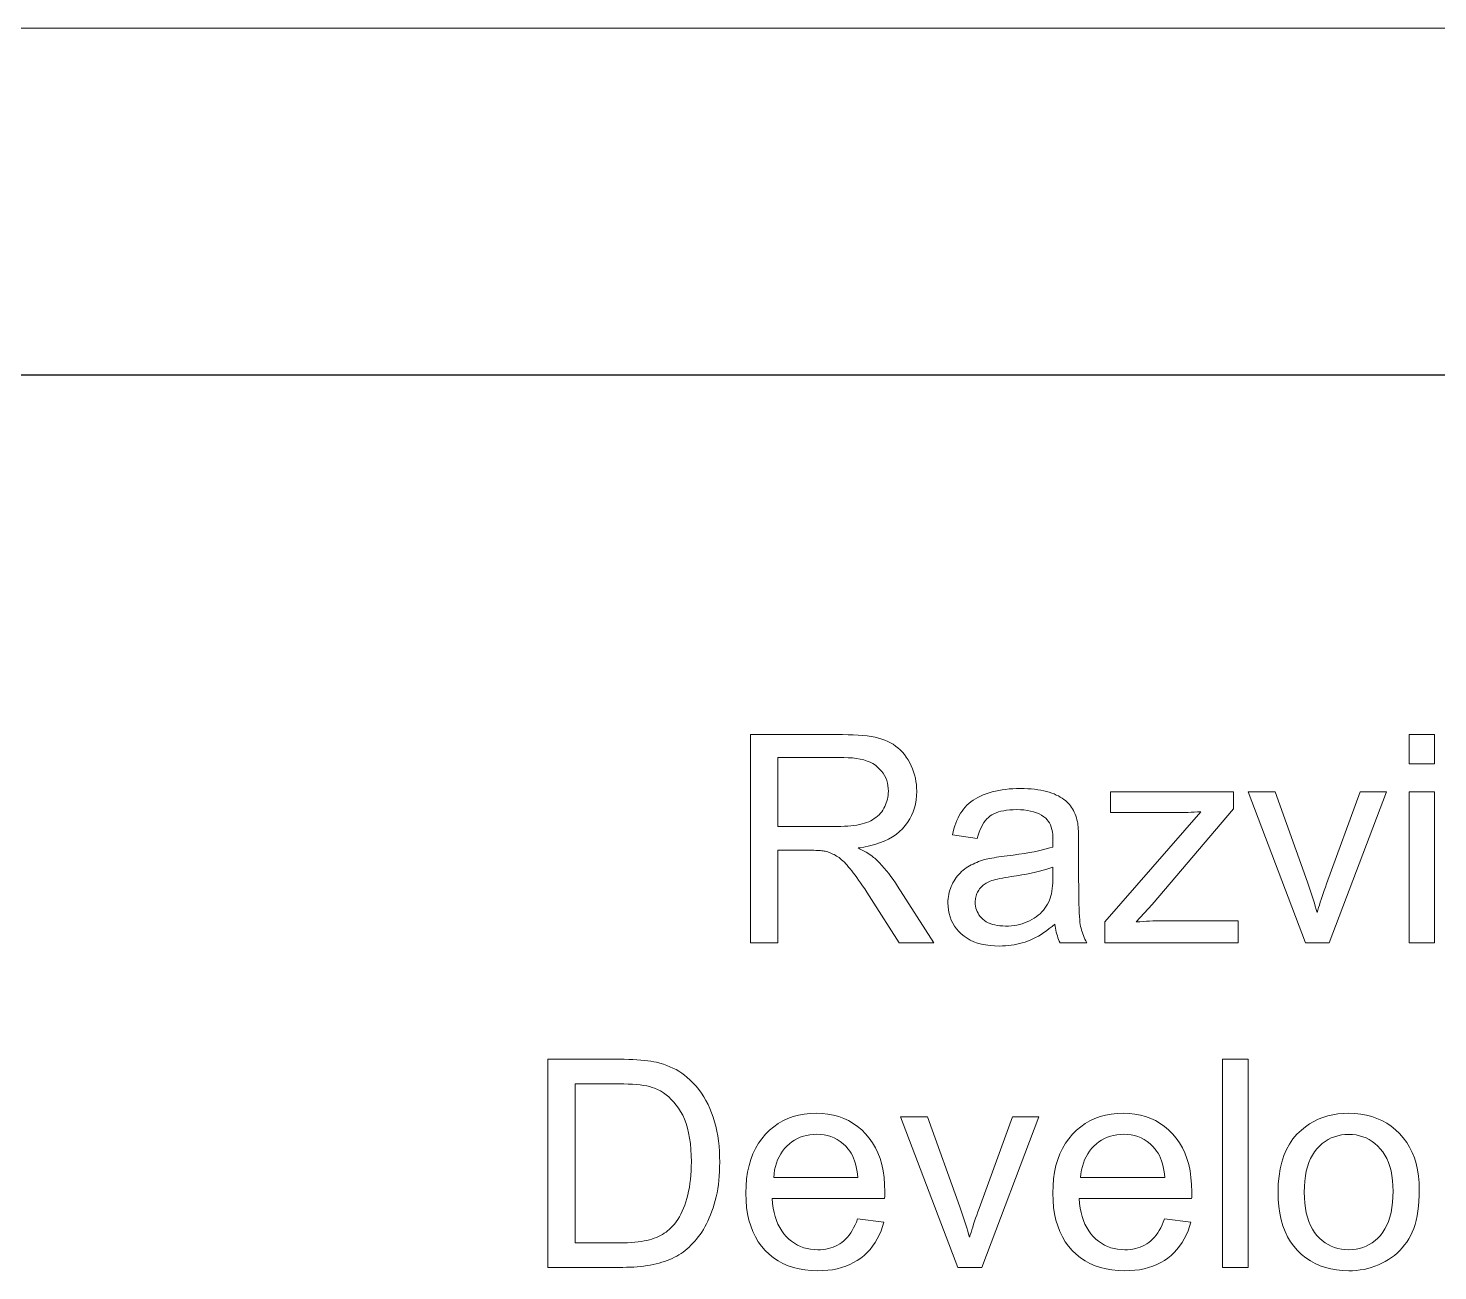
# Model space of a CAD drawing. Extents: x 0 to 297, y 0 to 532.
# Drawn here: x 201.38 to 221.7, y 402.08 to 420 of the extents above; entities that cross this region are included whole.
import ezdxf

# ---------------------------------------------------------------- set-up
doc = ezdxf.new("R2010")
doc.units = 0

msp = doc.modelspace()

# ---------------------------------------------------------------- linework, layer by layer
at = {"color": 7, "lineweight": 13}
msp.add_line((0, 420), (297, 420), dxfattribs=at)
at = {"color": 7, "lineweight": 30}
msp.add_line((20, 415), (292, 415), dxfattribs=at)
at = {"color": 7, "lineweight": 13}
for points in [[(211.791, 406.815), (211.791, 409.815), (213.121, 409.815), (213.2, 409.814), (213.274, 409.812), (213.345, 409.808), (213.411, 409.802), (213.474, 409.795), (213.533, 409.786), (213.589, 409.776), (213.64, 409.763), (213.687, 409.75), (213.731, 409.734), (213.772, 409.717), (213.811, 409.697), (213.849, 409.675), (213.885, 409.65), (213.919, 409.622), (213.951, 409.593), (213.982, 409.56), (214.011, 409.526), (214.039, 409.489), (214.065, 409.449), (214.088, 409.407), (214.11, 409.365), (214.128, 409.322), (214.145, 409.278), (214.158, 409.233), (214.17, 409.188), (214.178, 409.141), (214.185, 409.094), (214.188, 409.046), (214.189, 408.997), (214.187, 408.934), (214.181, 408.873), (214.171, 408.814), (214.156, 408.757), (214.138, 408.702), (214.115, 408.65), (214.088, 408.599), (214.057, 408.55), (214.022, 408.503), (213.983, 408.458), (213.939, 408.416), (213.891, 408.377), (213.839, 408.341), (213.781, 408.309), (213.72, 408.279), (213.654, 408.253), (213.583, 408.23), (213.508, 408.21), (213.428, 408.194), (213.344, 408.18), (213.375, 408.165), (213.404, 408.15), (213.432, 408.135), (213.458, 408.12), (213.483, 408.105), (213.506, 408.09), (213.528, 408.075), (213.548, 408.06), (213.567, 408.045), (213.584, 408.031), (213.618, 407.998), (213.653, 407.964), (213.686, 407.928), (213.72, 407.89), (213.753, 407.851), (213.786, 407.81), (213.818, 407.768), (213.85, 407.724), (213.882, 407.679), (213.913, 407.632), (214.435, 406.815), (213.936, 406.815), (213.539, 407.439), (213.505, 407.492), (213.472, 407.542), (213.44, 407.59), (213.409, 407.635), (213.38, 407.678), (213.352, 407.718), (213.325, 407.755), (213.3, 407.79), (213.275, 407.823), (213.252, 407.853), (213.23, 407.88), (213.208, 407.906), (213.187, 407.931), (213.166, 407.953), (213.146, 407.974), (213.126, 407.994), (213.106, 408.011), (213.087, 408.027), (213.069, 408.041), (213.051, 408.053), (213.033, 408.064), (213.015, 408.075), (212.997, 408.084), (212.979, 408.093), (212.961, 408.102), (212.943, 408.109), (212.925, 408.116), (212.906, 408.123), (212.888, 408.128), (212.87, 408.133), (212.855, 408.136), (212.839, 408.138), (212.821, 408.14), (212.802, 408.142), (212.781, 408.144), (212.758, 408.145), (212.733, 408.146), (212.707, 408.147), (212.678, 408.147), (212.649, 408.147), (212.188, 408.147), (212.188, 406.815)], [(221.288, 409.392), (221.288, 409.815), (221.657, 409.815), (221.657, 409.392)], [(212.188, 408.491), (213.041, 408.491), (213.095, 408.492), (213.146, 408.493), (213.194, 408.496), (213.24, 408.5), (213.284, 408.505), (213.325, 408.511), (213.364, 408.519), (213.401, 408.527), (213.435, 408.537), (213.467, 408.547), (213.497, 408.559), (213.526, 408.573), (213.553, 408.587), (213.578, 408.603), (213.602, 408.621), (213.625, 408.639), (213.646, 408.659), (213.666, 408.681), (213.684, 408.703), (213.7, 408.727), (213.716, 408.752), (213.729, 408.778), (213.741, 408.804), (213.751, 408.83), (213.76, 408.857), (213.767, 408.884), (213.773, 408.911), (213.777, 408.939), (213.779, 408.968), (213.78, 408.997), (213.779, 409.038), (213.774, 409.079), (213.766, 409.117), (213.756, 409.155), (213.742, 409.19), (213.725, 409.225), (213.705, 409.257), (213.681, 409.289), (213.655, 409.318), (213.626, 409.346), (213.593, 409.373), (213.557, 409.396), (213.517, 409.416), (213.473, 409.434), (213.426, 409.449), (213.376, 409.462), (213.322, 409.471), (213.264, 409.478), (213.203, 409.482), (213.138, 409.484), (212.188, 409.484)], [(216.183, 407.083), (216.142, 407.049), (216.101, 407.018), (216.061, 406.988), (216.021, 406.96), (215.982, 406.935), (215.943, 406.911), (215.904, 406.89), (215.865, 406.87), (215.827, 406.853), (215.789, 406.838), (215.751, 406.824), (215.712, 406.812), (215.673, 406.801), (215.633, 406.792), (215.593, 406.784), (215.552, 406.777), (215.51, 406.772), (215.468, 406.769), (215.426, 406.767), (215.383, 406.766), (215.313, 406.768), (215.246, 406.773), (215.183, 406.782), (215.123, 406.794), (215.066, 406.81), (215.012, 406.829), (214.962, 406.852), (214.916, 406.878), (214.872, 406.908), (214.832, 406.941), (214.796, 406.977), (214.763, 407.015), (214.734, 407.055), (214.709, 407.096), (214.688, 407.14), (214.67, 407.186), (214.657, 407.234), (214.647, 407.283), (214.642, 407.335), (214.64, 407.388), (214.64, 407.42), (214.643, 407.451), (214.646, 407.481), (214.651, 407.511), (214.658, 407.541), (214.666, 407.57), (214.675, 407.598), (214.686, 407.626), (214.699, 407.653), (214.712, 407.68), (214.727, 407.706), (214.743, 407.73), (214.76, 407.754), (214.778, 407.777), (214.796, 407.799), (214.816, 407.819), (214.836, 407.839), (214.857, 407.858), (214.88, 407.875), (214.903, 407.892), (214.926, 407.907), (214.951, 407.922), (214.976, 407.936), (215.002, 407.949), (215.028, 407.962), (215.055, 407.973), (215.082, 407.984), (215.11, 407.994), (215.139, 408.004), (215.168, 408.012), (215.19, 408.018), (215.215, 408.024), (215.243, 408.029), (215.272, 408.035), (215.304, 408.04), (215.338, 408.046), (215.374, 408.051), (215.412, 408.057), (215.452, 408.062), (215.495, 408.068), (215.582, 408.078), (215.664, 408.09), (215.742, 408.101), (215.814, 408.113), (215.882, 408.126), (215.946, 408.139), (216.004, 408.152), (216.058, 408.166), (216.107, 408.18), (216.152, 408.194), (216.152, 408.209), (216.153, 408.222), (216.153, 408.235), (216.153, 408.246), (216.154, 408.256), (216.154, 408.265), (216.154, 408.273), (216.154, 408.28), (216.154, 408.286), (216.154, 408.291), (216.153, 408.334), (216.15, 408.375), (216.145, 408.414), (216.137, 408.449), (216.128, 408.482), (216.116, 408.513), (216.103, 408.541), (216.087, 408.566), (216.069, 408.588), (216.05, 408.608), (216.02, 408.631), (215.988, 408.653), (215.953, 408.671), (215.915, 408.688), (215.874, 408.701), (215.831, 408.713), (215.785, 408.721), (215.736, 408.728), (215.684, 408.731), (215.63, 408.733), (215.58, 408.732), (215.532, 408.729), (215.486, 408.724), (215.444, 408.718), (215.404, 408.71), (215.367, 408.7), (215.333, 408.688), (215.301, 408.674), (215.273, 408.659), (215.246, 408.642), (215.222, 408.622), (215.2, 408.599), (215.178, 408.574), (215.158, 408.546), (215.139, 408.515), (215.121, 408.482), (215.105, 408.445), (215.09, 408.406), (215.076, 408.364), (215.063, 408.319), (214.703, 408.368), (214.714, 408.414), (214.725, 408.457), (214.738, 408.499), (214.753, 408.539), (214.768, 408.577), (214.785, 408.614), (214.803, 408.648), (214.822, 408.681), (214.843, 408.712), (214.865, 408.742), (214.888, 408.77), (214.914, 408.796), (214.941, 408.821), (214.971, 408.845), (215.002, 408.868), (215.036, 408.889), (215.072, 408.909), (215.109, 408.927), (215.149, 408.945), (215.19, 408.961), (215.233, 408.975), (215.278, 408.988), (215.324, 409), (215.371, 409.01), (215.42, 409.018), (215.47, 409.025), (215.521, 409.031), (215.574, 409.034), (215.628, 409.037), (215.683, 409.038), (215.738, 409.037), (215.791, 409.035), (215.841, 409.032), (215.889, 409.027), (215.936, 409.021), (215.98, 409.014), (216.022, 409.005), (216.062, 408.996), (216.1, 408.984), (216.136, 408.972), (216.169, 408.959), (216.202, 408.944), (216.232, 408.93), (216.26, 408.914), (216.287, 408.898), (216.311, 408.881), (216.334, 408.864), (216.355, 408.846), (216.374, 408.827), (216.391, 408.807), (216.407, 408.787), (216.422, 408.766), (216.436, 408.743), (216.449, 408.72), (216.461, 408.695), (216.472, 408.669), (216.482, 408.643), (216.491, 408.615), (216.499, 408.586), (216.506, 408.557), (216.51, 408.536), (216.513, 408.513), (216.515, 408.486), (216.518, 408.457), (216.52, 408.425), (216.521, 408.389), (216.523, 408.351), (216.524, 408.309), (216.524, 408.264), (216.524, 408.217), (216.524, 407.726), (216.525, 407.627), (216.525, 407.535), (216.527, 407.452), (216.528, 407.375), (216.53, 407.307), (216.533, 407.245), (216.536, 407.192), (216.539, 407.146), (216.543, 407.107), (216.548, 407.076), (216.553, 407.049), (216.559, 407.022), (216.566, 406.995), (216.574, 406.969), (216.583, 406.943), (216.593, 406.917), (216.603, 406.891), (216.615, 406.866), (216.628, 406.84), (216.641, 406.815), (216.256, 406.815), (216.245, 406.838), (216.235, 406.863), (216.226, 406.887), (216.217, 406.913), (216.209, 406.939), (216.202, 406.967), (216.196, 406.995), (216.191, 407.023), (216.186, 407.053)], [(216.901, 406.815), (216.901, 407.114), (218.284, 408.702), (218.238, 408.7), (218.192, 408.697), (218.148, 408.696), (218.105, 408.694), (218.063, 408.693), (218.022, 408.692), (217.982, 408.691), (217.943, 408.69), (217.905, 408.69), (217.869, 408.69), (216.983, 408.69), (216.983, 408.988), (218.759, 408.988), (218.759, 408.745), (217.582, 407.366), (217.355, 407.114), (217.404, 407.117), (217.453, 407.121), (217.501, 407.123), (217.548, 407.126), (217.595, 407.128), (217.641, 407.129), (217.687, 407.131), (217.732, 407.132), (217.776, 407.132), (217.82, 407.132), (218.825, 407.132), (218.825, 406.815)], [(219.795, 406.815), (218.968, 408.988), (219.357, 408.988), (219.823, 407.687), (219.838, 407.645), (219.853, 407.602), (219.868, 407.559), (219.882, 407.516), (219.896, 407.472), (219.91, 407.428), (219.923, 407.384), (219.936, 407.339), (219.95, 407.294), (219.962, 407.249), (219.973, 407.284), (219.984, 407.32), (219.995, 407.358), (220.008, 407.398), (220.021, 407.438), (220.035, 407.48), (220.05, 407.524), (220.066, 407.569), (220.082, 407.615), (220.099, 407.662), (220.582, 408.988), (220.961, 408.988), (220.138, 406.815)], [(221.288, 406.815), (221.288, 408.988), (221.657, 408.988), (221.657, 406.815)], [(216.152, 407.906), (216.11, 407.89), (216.064, 407.874), (216.014, 407.859), (215.959, 407.844), (215.901, 407.83), (215.839, 407.816), (215.773, 407.803), (215.703, 407.791), (215.629, 407.778), (215.55, 407.767), (215.506, 407.76), (215.465, 407.753), (215.426, 407.746), (215.39, 407.739), (215.356, 407.732), (215.326, 407.724), (215.298, 407.717), (215.272, 407.709), (215.249, 407.701), (215.229, 407.693), (215.211, 407.684), (215.193, 407.675), (215.176, 407.665), (215.161, 407.654), (215.146, 407.643), (215.132, 407.63), (215.118, 407.617), (215.106, 407.603), (215.094, 407.589), (215.084, 407.573), (215.074, 407.557), (215.065, 407.541), (215.058, 407.524), (215.051, 407.508), (215.045, 407.49), (215.041, 407.473), (215.037, 407.454), (215.035, 407.436), (215.033, 407.417), (215.033, 407.398), (215.034, 407.369), (215.037, 407.341), (215.043, 407.314), (215.05, 407.288), (215.06, 407.263), (215.073, 407.239), (215.087, 407.216), (215.104, 407.194), (215.123, 407.173), (215.144, 407.153), (215.167, 407.134), (215.193, 407.117), (215.22, 407.103), (215.25, 407.09), (215.282, 407.079), (215.315, 407.07), (215.351, 407.063), (215.389, 407.058), (215.429, 407.056), (215.471, 407.055), (215.513, 407.055), (215.554, 407.058), (215.594, 407.063), (215.633, 407.069), (215.672, 407.078), (215.709, 407.088), (215.745, 407.1), (215.781, 407.114), (215.815, 407.13), (215.849, 407.148), (215.881, 407.167), (215.912, 407.188), (215.941, 407.21), (215.968, 407.233), (215.993, 407.258), (216.016, 407.284), (216.038, 407.312), (216.058, 407.341), (216.076, 407.371), (216.093, 407.402), (216.104, 407.429), (216.114, 407.457), (216.123, 407.488), (216.131, 407.521), (216.137, 407.557), (216.142, 407.595), (216.147, 407.635), (216.15, 407.678), (216.151, 407.723), (216.152, 407.771)], [(208.869, 402.133), (208.869, 405.133), (209.902, 405.133), (209.971, 405.133), (210.036, 405.131), (210.097, 405.129), (210.156, 405.126), (210.211, 405.122), (210.263, 405.118), (210.311, 405.112), (210.356, 405.105), (210.398, 405.098), (210.436, 405.09), (210.487, 405.077), (210.537, 405.062), (210.584, 405.046), (210.631, 405.027), (210.675, 405.007), (210.719, 404.984), (210.76, 404.96), (210.801, 404.934), (210.839, 404.905), (210.876, 404.875), (210.923, 404.834), (210.967, 404.79), (211.008, 404.745), (211.047, 404.697), (211.084, 404.647), (211.118, 404.594), (211.15, 404.54), (211.18, 404.483), (211.207, 404.424), (211.231, 404.363), (211.254, 404.299), (211.274, 404.234), (211.291, 404.167), (211.307, 404.099), (211.32, 404.028), (211.33, 403.956), (211.339, 403.882), (211.344, 403.806), (211.348, 403.729), (211.349, 403.649), (211.348, 403.582), (211.346, 403.516), (211.342, 403.451), (211.336, 403.388), (211.329, 403.327), (211.32, 403.267), (211.31, 403.209), (211.298, 403.152), (211.284, 403.097), (211.269, 403.044), (211.253, 402.992), (211.236, 402.942), (211.217, 402.893), (211.198, 402.847), (211.178, 402.802), (211.157, 402.76), (211.136, 402.719), (211.113, 402.68), (211.089, 402.642), (211.065, 402.607), (211.039, 402.573), (211.014, 402.541), (210.988, 402.51), (210.961, 402.48), (210.934, 402.452), (210.906, 402.426), (210.878, 402.401), (210.85, 402.377), (210.821, 402.355), (210.791, 402.335), (210.761, 402.315), (210.73, 402.297), (210.697, 402.279), (210.663, 402.263), (210.628, 402.247), (210.591, 402.233), (210.554, 402.219), (210.515, 402.207), (210.475, 402.195), (210.433, 402.184), (210.391, 402.174), (210.347, 402.166), (210.302, 402.158), (210.256, 402.151), (210.208, 402.146), (210.159, 402.141), (210.109, 402.138), (210.058, 402.135), (210.005, 402.134), (209.951, 402.133)], [(218.597, 402.133), (218.597, 405.133), (218.966, 405.133), (218.966, 402.133)], [(209.266, 402.487), (209.906, 402.487), (209.964, 402.488), (210.02, 402.489), (210.073, 402.492), (210.123, 402.496), (210.171, 402.501), (210.216, 402.507), (210.259, 402.514), (210.299, 402.522), (210.337, 402.532), (210.372, 402.542), (210.405, 402.554), (210.437, 402.566), (210.467, 402.579), (210.496, 402.594), (210.524, 402.609), (210.55, 402.625), (210.575, 402.642), (210.598, 402.659), (210.62, 402.678), (210.641, 402.698), (210.669, 402.727), (210.695, 402.758), (210.72, 402.791), (210.744, 402.826), (210.767, 402.863), (210.788, 402.902), (210.808, 402.943), (210.827, 402.986), (210.845, 403.031), (210.861, 403.077), (210.876, 403.126), (210.889, 403.177), (210.901, 403.23), (210.911, 403.284), (210.92, 403.341), (210.927, 403.4), (210.933, 403.461), (210.937, 403.524), (210.939, 403.589), (210.94, 403.656), (210.938, 403.747), (210.934, 403.835), (210.926, 403.918), (210.915, 403.997), (210.901, 404.072), (210.884, 404.142), (210.864, 404.208), (210.841, 404.269), (210.815, 404.326), (210.785, 404.379), (210.754, 404.428), (210.721, 404.473), (210.687, 404.516), (210.651, 404.554), (210.614, 404.59), (210.576, 404.622), (210.536, 404.651), (210.496, 404.677), (210.453, 404.699), (210.41, 404.718), (210.376, 404.729), (210.338, 404.74), (210.297, 404.749), (210.251, 404.757), (210.202, 404.764), (210.148, 404.769), (210.091, 404.773), (210.03, 404.777), (209.965, 404.778), (209.896, 404.779), (209.266, 404.779)], [(213.336, 402.833), (213.717, 402.786), (213.697, 402.721), (213.675, 402.658), (213.649, 402.599), (213.62, 402.543), (213.588, 402.49), (213.553, 402.439), (213.516, 402.392), (213.475, 402.348), (213.43, 402.306), (213.383, 402.268), (213.333, 402.233), (213.28, 402.202), (213.225, 402.174), (213.167, 402.15), (213.106, 402.13), (213.042, 402.113), (212.976, 402.1), (212.907, 402.091), (212.835, 402.086), (212.761, 402.084), (212.668, 402.087), (212.578, 402.096), (212.493, 402.11), (212.411, 402.131), (212.334, 402.157), (212.26, 402.19), (212.19, 402.228), (212.125, 402.272), (212.063, 402.322), (212.005, 402.378), (211.952, 402.439), (211.904, 402.504), (211.863, 402.575), (211.826, 402.65), (211.795, 402.73), (211.77, 402.815), (211.751, 402.904), (211.737, 402.999), (211.728, 403.098), (211.726, 403.201), (211.728, 403.308), (211.737, 403.411), (211.751, 403.508), (211.771, 403.601), (211.796, 403.688), (211.827, 403.771), (211.864, 403.849), (211.906, 403.922), (211.954, 403.989), (212.008, 404.052), (212.066, 404.11), (212.128, 404.162), (212.193, 404.207), (212.261, 404.246), (212.332, 404.28), (212.407, 404.307), (212.486, 404.328), (212.567, 404.343), (212.652, 404.352), (212.741, 404.355), (212.826, 404.352), (212.909, 404.344), (212.988, 404.329), (213.064, 404.308), (213.137, 404.281), (213.206, 404.249), (213.273, 404.21), (213.336, 404.165), (213.396, 404.115), (213.453, 404.059), (213.505, 403.997), (213.552, 403.93), (213.594, 403.859), (213.63, 403.783), (213.66, 403.702), (213.685, 403.616), (213.704, 403.525), (213.718, 403.429), (213.726, 403.329), (213.729, 403.224), (213.729, 403.217), (213.729, 403.209), (213.729, 403.201), (213.729, 403.192), (213.729, 403.183), (213.728, 403.173), (213.728, 403.162), (213.728, 403.15), (213.727, 403.138), (213.727, 403.125), (212.106, 403.125), (212.112, 403.056), (212.121, 402.989), (212.133, 402.926), (212.149, 402.866), (212.167, 402.809), (212.189, 402.756), (212.214, 402.706), (212.242, 402.66), (212.274, 402.617), (212.309, 402.577), (212.346, 402.541), (212.385, 402.509), (212.426, 402.48), (212.469, 402.455), (212.514, 402.434), (212.56, 402.417), (212.608, 402.404), (212.658, 402.394), (212.71, 402.389), (212.763, 402.387), (212.803, 402.388), (212.842, 402.391), (212.879, 402.396), (212.916, 402.404), (212.951, 402.413), (212.985, 402.425), (213.018, 402.439), (213.049, 402.455), (213.08, 402.473), (213.109, 402.493), (213.137, 402.516), (213.164, 402.541), (213.19, 402.568), (213.214, 402.599), (213.237, 402.631), (213.26, 402.667), (213.28, 402.704), (213.3, 402.745), (213.319, 402.787)], [(214.783, 402.133), (213.956, 404.306), (214.345, 404.306), (214.812, 403.005), (214.827, 402.962), (214.841, 402.92), (214.856, 402.877), (214.87, 402.834), (214.884, 402.79), (214.898, 402.746), (214.912, 402.702), (214.925, 402.657), (214.938, 402.612), (214.951, 402.567), (214.961, 402.602), (214.972, 402.638), (214.984, 402.676), (214.996, 402.715), (215.01, 402.756), (215.024, 402.798), (215.039, 402.842), (215.054, 402.886), (215.071, 402.933), (215.088, 402.98), (215.571, 404.306), (215.949, 404.306), (215.127, 402.133)], [(217.762, 402.833), (218.143, 402.786), (218.124, 402.721), (218.101, 402.658), (218.075, 402.599), (218.047, 402.543), (218.015, 402.49), (217.98, 402.439), (217.942, 402.392), (217.901, 402.348), (217.857, 402.306), (217.81, 402.268), (217.76, 402.233), (217.707, 402.202), (217.651, 402.174), (217.593, 402.15), (217.532, 402.13), (217.469, 402.113), (217.402, 402.1), (217.333, 402.091), (217.262, 402.086), (217.187, 402.084), (217.094, 402.087), (217.005, 402.096), (216.919, 402.11), (216.838, 402.131), (216.76, 402.157), (216.686, 402.19), (216.617, 402.228), (216.551, 402.272), (216.489, 402.322), (216.431, 402.378), (216.378, 402.439), (216.331, 402.504), (216.289, 402.575), (216.253, 402.65), (216.222, 402.73), (216.197, 402.815), (216.177, 402.904), (216.163, 402.999), (216.155, 403.098), (216.152, 403.201), (216.155, 403.308), (216.163, 403.411), (216.177, 403.508), (216.197, 403.601), (216.223, 403.688), (216.254, 403.771), (216.29, 403.849), (216.333, 403.922), (216.381, 403.989), (216.434, 404.052), (216.493, 404.11), (216.554, 404.162), (216.619, 404.207), (216.687, 404.246), (216.759, 404.28), (216.834, 404.307), (216.912, 404.328), (216.994, 404.343), (217.079, 404.352), (217.167, 404.355), (217.253, 404.352), (217.335, 404.344), (217.414, 404.329), (217.49, 404.308), (217.563, 404.281), (217.633, 404.249), (217.699, 404.21), (217.762, 404.165), (217.822, 404.115), (217.879, 404.059), (217.932, 403.997), (217.979, 403.93), (218.02, 403.859), (218.056, 403.783), (218.086, 403.702), (218.111, 403.616), (218.131, 403.525), (218.144, 403.429), (218.153, 403.329), (218.155, 403.224), (218.155, 403.217), (218.155, 403.209), (218.155, 403.201), (218.155, 403.192), (218.155, 403.183), (218.155, 403.173), (218.154, 403.162), (218.154, 403.15), (218.154, 403.138), (218.153, 403.125), (216.533, 403.125), (216.538, 403.056), (216.547, 402.989), (216.559, 402.926), (216.575, 402.866), (216.593, 402.809), (216.615, 402.756), (216.64, 402.706), (216.669, 402.66), (216.7, 402.617), (216.735, 402.577), (216.773, 402.541), (216.812, 402.509), (216.853, 402.48), (216.895, 402.455), (216.94, 402.434), (216.986, 402.417), (217.034, 402.404), (217.084, 402.394), (217.136, 402.389), (217.19, 402.387), (217.229, 402.388), (217.268, 402.391), (217.306, 402.396), (217.342, 402.404), (217.377, 402.413), (217.411, 402.425), (217.444, 402.439), (217.476, 402.455), (217.506, 402.473), (217.535, 402.493), (217.563, 402.516), (217.59, 402.541), (217.616, 402.568), (217.64, 402.599), (217.664, 402.631), (217.686, 402.667), (217.707, 402.704), (217.727, 402.745), (217.745, 402.787)], [(219.4, 403.22), (219.403, 403.337), (219.413, 403.449), (219.43, 403.554), (219.453, 403.652), (219.484, 403.745), (219.52, 403.831), (219.564, 403.911), (219.614, 403.985), (219.671, 404.053), (219.735, 404.114), (219.793, 404.16), (219.852, 404.201), (219.914, 404.237), (219.979, 404.268), (220.046, 404.295), (220.116, 404.317), (220.188, 404.334), (220.262, 404.346), (220.339, 404.353), (220.419, 404.355), (220.507, 404.352), (220.591, 404.344), (220.673, 404.329), (220.751, 404.308), (220.826, 404.282), (220.898, 404.25), (220.966, 404.211), (221.031, 404.167), (221.093, 404.117), (221.151, 404.062), (221.205, 404.001), (221.254, 403.935), (221.296, 403.865), (221.333, 403.791), (221.365, 403.712), (221.39, 403.629), (221.41, 403.541), (221.424, 403.448), (221.433, 403.352), (221.436, 403.25), (221.434, 403.168), (221.431, 403.09), (221.424, 403.015), (221.416, 402.943), (221.404, 402.876), (221.39, 402.811), (221.374, 402.751), (221.355, 402.694), (221.334, 402.64), (221.31, 402.59), (221.284, 402.543), (221.255, 402.498), (221.224, 402.456), (221.191, 402.415), (221.155, 402.377), (221.118, 402.34), (221.078, 402.306), (221.035, 402.274), (220.991, 402.245), (220.944, 402.217), (220.895, 402.192), (220.846, 402.169), (220.795, 402.149), (220.744, 402.132), (220.692, 402.117), (220.639, 402.105), (220.585, 402.096), (220.531, 402.089), (220.475, 402.085), (220.419, 402.084), (220.329, 402.087), (220.243, 402.096), (220.161, 402.11), (220.082, 402.131), (220.006, 402.157), (219.934, 402.189), (219.866, 402.227), (219.801, 402.271), (219.739, 402.321), (219.681, 402.377), (219.628, 402.438), (219.58, 402.504), (219.537, 402.575), (219.501, 402.652), (219.47, 402.734), (219.445, 402.82), (219.425, 402.913), (219.411, 403.01), (219.402, 403.112)], [(212.127, 403.428), (213.34, 403.428), (213.334, 403.482), (213.327, 403.533), (213.317, 403.581), (213.306, 403.626), (213.293, 403.668), (213.278, 403.708), (213.262, 403.745), (213.243, 403.779), (213.223, 403.811), (213.201, 403.84), (213.165, 403.88), (213.127, 403.916), (213.086, 403.948), (213.044, 403.976), (212.999, 403.999), (212.952, 404.018), (212.904, 404.033), (212.853, 404.044), (212.8, 404.05), (212.745, 404.052), (212.695, 404.051), (212.646, 404.046), (212.6, 404.037), (212.555, 404.025), (212.511, 404.01), (212.469, 403.991), (212.429, 403.969), (212.39, 403.944), (212.353, 403.915), (212.318, 403.883), (212.285, 403.848), (212.255, 403.81), (212.228, 403.77), (212.204, 403.728), (212.184, 403.684), (212.166, 403.638), (212.152, 403.589), (212.14, 403.538), (212.132, 403.484)], [(216.553, 403.428), (217.767, 403.428), (217.761, 403.482), (217.753, 403.533), (217.744, 403.581), (217.733, 403.626), (217.72, 403.668), (217.705, 403.708), (217.688, 403.745), (217.67, 403.779), (217.649, 403.811), (217.627, 403.84), (217.591, 403.88), (217.553, 403.916), (217.512, 403.948), (217.47, 403.976), (217.425, 403.999), (217.379, 404.018), (217.33, 404.033), (217.279, 404.044), (217.226, 404.05), (217.171, 404.052), (217.121, 404.051), (217.073, 404.046), (217.026, 404.037), (216.981, 404.025), (216.938, 404.01), (216.896, 403.991), (216.855, 403.969), (216.817, 403.944), (216.78, 403.915), (216.744, 403.883), (216.711, 403.848), (216.681, 403.81), (216.655, 403.77), (216.631, 403.728), (216.61, 403.684), (216.593, 403.638), (216.578, 403.589), (216.567, 403.538), (216.558, 403.484)], [(219.778, 403.22), (219.78, 403.138), (219.785, 403.061), (219.795, 402.988), (219.807, 402.919), (219.824, 402.855), (219.844, 402.794), (219.867, 402.738), (219.895, 402.686), (219.926, 402.638), (219.96, 402.594), (219.998, 402.555), (220.037, 402.52), (220.078, 402.489), (220.121, 402.462), (220.166, 402.439), (220.213, 402.42), (220.261, 402.405), (220.312, 402.395), (220.364, 402.389), (220.419, 402.387), (220.473, 402.389), (220.525, 402.395), (220.575, 402.406), (220.623, 402.42), (220.67, 402.439), (220.715, 402.462), (220.757, 402.489), (220.799, 402.52), (220.838, 402.556), (220.875, 402.595), (220.91, 402.639), (220.941, 402.688), (220.968, 402.74), (220.992, 402.797), (221.012, 402.859), (221.028, 402.925), (221.041, 402.995), (221.05, 403.07), (221.055, 403.149), (221.057, 403.232), (221.055, 403.311), (221.05, 403.385), (221.041, 403.456), (221.028, 403.523), (221.011, 403.586), (220.991, 403.645), (220.967, 403.701), (220.94, 403.752), (220.909, 403.799), (220.874, 403.843), (220.837, 403.882), (220.797, 403.918), (220.756, 403.949), (220.713, 403.976), (220.669, 403.999), (220.622, 404.017), (220.574, 404.032), (220.524, 404.042), (220.472, 404.048), (220.419, 404.05), (220.364, 404.048), (220.312, 404.042), (220.261, 404.032), (220.213, 404.017), (220.166, 403.999), (220.121, 403.976), (220.078, 403.949), (220.037, 403.918), (219.998, 403.883), (219.96, 403.844), (219.926, 403.8), (219.895, 403.753), (219.867, 403.701), (219.844, 403.645), (219.824, 403.584), (219.807, 403.52), (219.795, 403.451), (219.785, 403.378), (219.78, 403.301)]]:
    msp.add_lwpolyline(points, close=True, dxfattribs=at)

doc.saveas('drawing.dxf')
